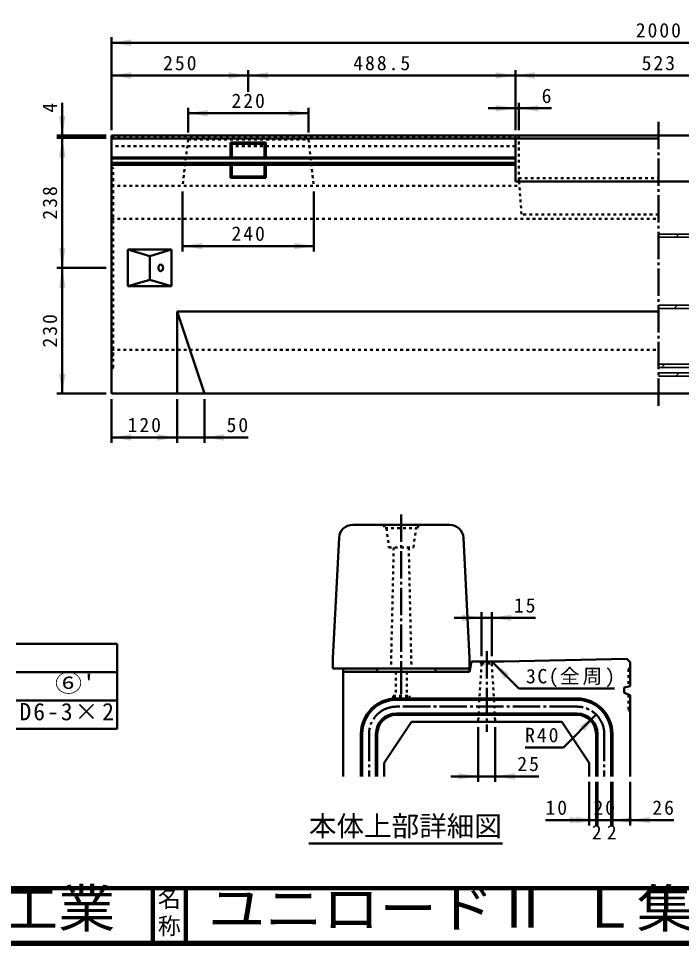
# Model space of a CAD drawing. Units: millimetres, scale not verified. Extents: x 100 to 4105, y 100 to 2870.
# Drawn here: x 1764 to 2976, y 100 to 1796 of the extents above; entities that cross this region are included whole.
import ezdxf
from ezdxf.enums import TextEntityAlignment as Align

# ---------------------------------------------------------------- set-up
doc = ezdxf.new("R2010")
doc.units = ezdxf.units.MM
doc.header["$LTSCALE"] = 5
doc.linetypes.add('USER1', pattern=[2.2, 1, -1.2])
doc.linetypes.add('USER3', pattern=[13.4, 10, -1.2, 1, -1.2])
doc.layers.add('V-nasSTD', color=7, linetype='Continuous', lineweight=50)
doc.styles.add('ＭＳ ゴシック', font='')
doc.styles.get('ＭＳ ゴシック').set_extended_font_data('MS Gothic')

msp = doc.modelspace()

# ---------------------------------------------------------------- hatches: boundary and pattern name
at = {"layer": 'V-nasSTD'}
for points in [[(1970.35, 1757.38), (1934.35, 1751.38), (1970.35, 1745.38)], [(1970.35, 1697.38), (1934.35, 1691.38), (1970.35, 1685.38)], [(2148.35, 1685.38), (2184.35, 1691.38), (2148.35, 1697.38)], [(2220.35, 1697.38), (2184.35, 1691.38), (2220.35, 1685.38)], [(2636.85, 1685.38), (2672.85, 1691.38), (2636.85, 1697.38)], [(2708.85, 1697.38), (2672.85, 1691.38), (2708.85, 1685.38)], [(2110.35, 1628.38), (2074.35, 1622.38), (2110.35, 1616.38)], [(2258.35, 1616.38), (2294.35, 1622.38), (2258.35, 1628.38)], [(2636.85, 1625.38), (2672.85, 1631.38), (2636.85, 1637.38)], [(2714.85, 1637.38), (2678.85, 1631.38), (2714.85, 1625.38)], [(1838.35, 1617.38), (1844.35, 1581.38), (1850.35, 1617.38)], [(1850.35, 1541.38), (1844.35, 1577.38), (1838.35, 1541.38)], [(1838.35, 1375.38), (1844.35, 1339.38), (1850.35, 1375.38)], [(2100.35, 1385.38), (2064.35, 1379.38), (2100.35, 1373.38)], [(2268.35, 1373.38), (2304.35, 1379.38), (2268.35, 1385.38)], [(1850.35, 1303.38), (1844.35, 1339.38), (1838.35, 1303.38)], [(1838.35, 1145.38), (1844.35, 1109.38), (1850.35, 1145.38)], [(1970.35, 1035.38), (1934.35, 1029.38), (1970.35, 1023.38)], [(2018.35, 1023.38), (2054.35, 1029.38), (2018.35, 1035.38)], [(2140.35, 1035.38), (2104.35, 1029.38), (2140.35, 1023.38)], [(2574.961, 693.376), (2610.961, 699.376), (2574.961, 705.376)], [(2665.711, 705.376), (2629.711, 699.376), (2665.711, 693.376)], [(2661.285, 596.288), (2631.586, 617.501), (2652.799, 587.803)], [(2420.336, 600.626), (2420.336, 606.876), (2357.836, 606.876), (2357.836, 600.626)], [(2589.086, 600.626), (2589.086, 606.876), (2526.586, 606.876), (2526.586, 600.626)], [(2799.478, 492.533), (2820.691, 522.231), (2790.993, 501.018)], [(2568.711, 403.376), (2604.711, 409.376), (2568.711, 415.376)], [(2671.961, 415.376), (2635.961, 409.376), (2671.961, 403.376)], [(2771.836, 323.376), (2807.836, 329.376), (2771.836, 335.376)], [(2784.336, 323.376), (2820.336, 329.376), (2784.336, 335.376)], [(2886.336, 335.376), (2850.336, 329.376), (2886.336, 323.376)], [(2918.836, 335.376), (2882.836, 329.376), (2918.836, 323.376)]]:
    msp.add_hatch(color=256, dxfattribs=at).paths.add_polyline_path(points)

# ---------------------------------------------------------------- linework, layer by layer
for p, q in [((1934.35, 1591.38), (1934.35, 1761.38)), ((1934.35, 1751.38), (3934.35, 1751.38)), ((2184.35, 1661.38), (2184.35, 1701.38)), ((2672.85, 1591.38), (2672.85, 1701.38)), ((1934.35, 1691.38), (2184.35, 1691.38)), ((2184.35, 1691.38), (2672.85, 1691.38)), ((2672.85, 1691.38), (3195.85, 1691.38)), ((1844.35, 1641.38), (1844.35, 1581.38)), ((2074.35, 1587.38), (2074.35, 1632.38)), ((2294.35, 1587.38), (2294.35, 1632.38)), ((2622.85, 1631.38), (2672.85, 1631.38)), ((2672.85, 1631.38), (2678.85, 1631.38)), ((2678.85, 1591.38), (2678.85, 1641.38)), ((2738.85, 1631.38), (2678.85, 1631.38)), ((2074.35, 1622.38), (2294.35, 1622.38)), ((1924.35, 1581.38), (1834.35, 1581.38)), ((1924.35, 1577.38), (1834.35, 1577.38)), ((1844.35, 1577.38), (1844.35, 1581.38)), ((1844.35, 1339.38), (1844.35, 1577.38)), ((1934.35, 1581.38), (1934.35, 1109.38)), ((1934.35, 1581.38), (3934.35, 1581.38)), ((2672.85, 1581.38), (2672.85, 1497.38)), ((2672.85, 1581.38), (3195.85, 1581.38)), ((1934.35, 1576.38), (2672.85, 1576.38)), ((2152.05, 1568.68), (2216.65, 1568.68)), ((2152.05, 1568.68), (2154.35, 1566.38)), ((2152.05, 1568.68), (2152.05, 1541.395)), ((2154.35, 1566.38), (2214.35, 1566.38)), ((2154.35, 1566.38), (2154.35, 1541.395)), ((2214.35, 1566.38), (2216.65, 1568.68)), ((2214.35, 1566.38), (2214.35, 1541.395)), ((2216.65, 1568.68), (2216.65, 1541.395)), ((2672.85, 1576.38), (2934.35, 1576.38)), ((1934.35, 1541.395), (2672.85, 1541.395)), ((1934.35, 1539.38), (2672.85, 1539.38)), ((1934.35, 1531.38), (2672.85, 1531.38)), ((1934.35, 1528.022), (2672.85, 1528.022)), ((2152.05, 1528.022), (2152.05, 1504.08)), ((2154.35, 1528.022), (2154.35, 1506.38)), ((2214.35, 1528.022), (2214.35, 1506.38)), ((2216.65, 1528.022), (2216.65, 1504.08)), ((2152.05, 1504.08), (2154.35, 1506.38)), ((2152.05, 1504.08), (2216.65, 1504.08)), ((2154.35, 1506.38), (2214.35, 1506.38)), ((2214.35, 1506.38), (2216.65, 1504.08)), ((2672.85, 1497.38), (3195.85, 1497.38)), ((2064.35, 1479.38), (2064.35, 1369.38)), ((2304.35, 1479.38), (2304.35, 1369.38)), ((2064.35, 1379.38), (2304.35, 1379.38)), ((1964.35, 1372.88), (1964.35, 1305.88)), ((1964.35, 1372.88), (2044.35, 1372.88)), ((1964.35, 1372.88), (2004.35, 1360.88)), ((2004.35, 1360.88), (2044.35, 1372.88)), ((2004.35, 1360.88), (2004.35, 1317.88)), ((2044.35, 1372.88), (2044.35, 1305.88)), ((1924.35, 1339.38), (1834.35, 1339.38)), ((1844.35, 1109.38), (1844.35, 1339.38)), ((1964.35, 1305.88), (2004.35, 1317.88)), ((1964.35, 1305.88), (2044.35, 1305.88)), ((2004.35, 1317.88), (2044.35, 1305.88)), ((2054.35, 1259.38), (2054.35, 1109.38)), ((2054.35, 1259.38), (2104.35, 1109.38)), ((2054.35, 1259.38), (2934.35, 1259.38)), ((1924.35, 1109.38), (1834.35, 1109.38)), ((1934.35, 1109.38), (3934.35, 1109.38)), ((1934.35, 1099.38), (1934.35, 1019.38)), ((2054.35, 1099.38), (2054.35, 1019.38)), ((2104.35, 1099.38), (2104.35, 1019.38)), ((1934.35, 1029.38), (2054.35, 1029.38)), ((2054.35, 1029.38), (2104.35, 1029.38)), ((2184.35, 1029.38), (2104.35, 1029.38)), ((2375.337, 869.376), (2552.835, 869.376)), ((2350.37, 845.657), (2339.086, 625.626)), ((2589.086, 625.626), (2577.802, 845.657)), ((2560.961, 699.376), (2610.961, 699.376)), ((2610.961, 629.376), (2610.961, 709.376)), ((2610.961, 699.376), (2629.711, 699.376)), ((2629.711, 629.376), (2629.711, 709.376)), ((2709.711, 699.376), (2629.711, 699.376)), ((1945, 652), (1760, 652)), ((1945, 600), (1945, 652)), ((2339.086, 625.626), (2339.086, 606.876)), ((2589.086, 625.626), (2589.086, 606.876)), ((2592.836, 619.376), (2589.086, 600.626)), ((2592.836, 619.376), (2651.586, 619.376)), ((2631.586, 617.501), (2679.297, 569.79)), ((2651.586, 619.376), (2876.586, 624.376)), ((2876.586, 624.376), (2882.836, 618.126)), ((2882.836, 574.395), (2882.836, 618.126)), ((1760, 600), (1945, 600)), ((1945, 548), (1945, 600)), ((2339.086, 606.876), (2589.086, 606.876)), ((2357.836, 606.876), (2357.836, 600.626)), ((2357.836, 600.626), (2589.086, 600.626)), ((2357.836, 600.626), (2357.836, 409.376)), ((2420.336, 606.876), (2420.336, 600.626)), ((2526.586, 606.876), (2526.586, 600.626)), ((2589.086, 606.876), (2589.086, 600.626)), ((2854.297, 569.79), (2679.297, 569.79)), ((2871.586, 571.876), (2882.836, 574.395)), ((2871.586, 561.876), (2871.586, 571.876)), ((2871.586, 561.876), (2882.836, 557.678)), ((1760, 548), (1945, 548)), ((1945, 496), (1945, 548)), ((2785.336, 551.876), (2455.336, 551.876)), ((2785.336, 549.376), (2455.336, 549.376)), ((2882.836, 557.678), (2882.836, 409.376)), ((2482.836, 509.376), (2432.836, 434.376)), ((2785.336, 524.376), (2455.336, 524.376)), ((2785.336, 521.876), (2455.336, 521.876)), ((2482.836, 509.376), (2757.836, 509.376)), ((2757.836, 509.376), (2807.836, 434.376)), ((2760.587, 462.127), (2820.691, 522.231)), ((1760, 496), (1945, 496)), ((2604.711, 499.376), (2604.711, 399.376)), ((2635.961, 499.376), (2635.961, 399.376)), ((2390.336, 486.876), (2390.336, 409.376)), ((2392.836, 486.876), (2392.836, 409.376)), ((2417.836, 486.876), (2417.836, 409.376)), ((2420.336, 486.876), (2420.336, 409.376)), ((2820.336, 409.376), (2820.336, 486.876)), ((2822.836, 486.876), (2822.836, 409.376)), ((2847.836, 486.876), (2847.836, 409.376)), ((2850.336, 409.376), (2850.336, 486.876)), ((2760.587, 462.127), (2690.587, 462.127)), ((2432.836, 434.376), (2432.836, 409.376)), ((2807.836, 434.376), (2807.836, 409.376)), ((2554.711, 409.376), (2604.711, 409.376)), ((2604.711, 409.376), (2635.961, 409.376)), ((2715.961, 409.376), (2635.961, 409.376)), ((2807.836, 399.376), (2807.836, 319.376)), ((2820.336, 399.376), (2820.336, 319.376)), ((2822.836, 399.376), (2822.836, 319.376)), ((2847.836, 399.376), (2847.836, 319.376)), ((2850.336, 399.376), (2850.336, 319.376)), ((2882.836, 399.376), (2882.836, 319.376)), ((2727.836, 329.376), (2807.836, 329.376)), ((2807.836, 329.376), (2820.336, 329.376)), ((2820.336, 329.376), (2822.836, 329.376)), ((2822.836, 329.376), (2847.836, 329.376)), ((2847.836, 329.376), (2850.336, 329.376)), ((2850.336, 329.376), (2882.836, 329.376)), ((2962.836, 329.376), (2882.836, 329.376)), ((2295.368, 286.542), (2649.377, 286.542))]:
    msp.add_line(p, q, dxfattribs=at)
at = {"layer": 'V-nasSTD', "linetype": 'USER3'}
for p, q in [((2934.35, 1606.38), (2934.35, 1084.38)), ((2464.086, 888.126), (2464.086, 588.126)), ((2620.336, 638.126), (2620.336, 490.626)), ((2464.086, 609.376), (2464.086, 553.126)), ((2785.336, 536.876), (2455.336, 536.876)), ((2405.336, 486.876), (2405.336, 409.376)), ((2835.336, 486.876), (2835.336, 409.376))]:
    msp.add_line(p, q, dxfattribs=at)
at = {"layer": 'V-nasSTD', "linetype": 'USER1'}
for p, q in [((1934.35, 1577.38), (2672.85, 1577.38)), ((2074.35, 1574.38), (2071.35, 1577.38)), ((2294.35, 1574.38), (2297.35, 1577.38)), ((2678.85, 1581.38), (2678.85, 1497.38)), ((2672.85, 1562.38), (1934.35, 1562.38)), ((2074.35, 1574.38), (2064.35, 1489.38)), ((2074.35, 1574.38), (2294.35, 1574.38)), ((2294.35, 1574.38), (2304.35, 1489.38)), ((1937.35, 1521.38), (1934.35, 1523.38)), ((1937.35, 1157.38), (1937.35, 1521.38)), ((1934.35, 1499.38), (1937.35, 1501.38)), ((2678.85, 1503.38), (2934.35, 1503.38)), ((2679.55, 1497.38), (2684.109, 1437.269)), ((1934.35, 1489.38), (2680.157, 1489.38)), ((1934.35, 1429.38), (2934.35, 1429.38)), ((2934.35, 1437.269), (2684.109, 1437.269)), ((1934.35, 1189.38), (2934.35, 1189.38)), ((1934.35, 1179.38), (1937.35, 1177.38)), ((1937.35, 1157.38), (1934.35, 1155.38)), ((2431.586, 869.376), (2434.711, 863.126)), ((2493.461, 863.126), (2496.586, 869.376)), ((2434.711, 863.126), (2493.461, 863.126)), ((2437.211, 863.126), (2441.586, 828.126)), ((2486.586, 828.126), (2490.961, 863.126)), ((2441.586, 828.126), (2486.586, 828.126)), ((2450.336, 828.126), (2445.336, 606.876)), ((2477.836, 828.126), (2482.836, 606.876)), ((2610.961, 615.626), (2604.711, 509.376)), ((2610.961, 615.626), (2607.211, 619.376)), ((2610.961, 615.626), (2629.711, 615.626)), ((2629.711, 615.626), (2633.461, 619.376)), ((2629.711, 615.626), (2635.961, 509.376)), ((2454.086, 600.626), (2454.086, 556.876)), ((2474.086, 600.626), (2474.086, 556.876)), ((2879.961, 605.626), (2882.836, 608.501)), ((2879.961, 605.626), (2879.961, 573.751)), ((2449.086, 556.876), (2479.086, 556.876)), ((2449.086, 556.876), (2449.086, 553.126)), ((2449.086, 553.126), (2479.086, 553.126)), ((2479.086, 556.876), (2479.086, 553.126)), ((2879.961, 558.751), (2879.961, 530.626)), ((2879.961, 530.626), (2882.836, 527.751))]:
    msp.add_line(p, q, dxfattribs=at)
at = {"layer": 'V-nasSTD', "lineweight": 35}
for p, q in [((2934.35, 1400.88), (3036.35, 1400.88)), ((2934.35, 1395.88), (3036.35, 1395.88)), ((2966.489, 1395.88), (2971.489, 1400.88)), ((2934.35, 1271.38), (3036.35, 1271.38)), ((2934.35, 1265.38), (3036.35, 1265.38)), ((2963.268, 1265.38), (2969.268, 1271.38)), ((2934.35, 1163.38), (3036.35, 1163.38)), ((3036.35, 1157.38), (2934.35, 1157.38)), ((2940.121, 1157.38), (2946.121, 1163.38)), ((2934.35, 1147.38), (3036.35, 1147.38)), ((2934.35, 1141.38), (3036.35, 1141.38)), ((2966.048, 1141.38), (2972.048, 1147.38))]:
    msp.add_line(p, q, dxfattribs=at)
at = {"layer": 'V-nasSTD', "lineweight": 100}
for p, q in [((105, 205), (4100, 205)), ((2010, 205), (2010, 105)), ((2070, 205), (2070, 105)), ((105, 105), (4100, 105))]:
    msp.add_line(p, q, dxfattribs=at)
at = {"layer": 'V-nasSTD', "lineweight": 13}
msp.add_lwpolyline([(100, 100), (100, 2870), (4105, 2870), (4105, 100)], close=True, dxfattribs=at)
at = {"layer": 'V-nasSTD'}
for centre, radius, start, end in [((2375.337, 844.376), 25, 90, 177.06433), ((2552.835, 844.376), 25, 2.93567, 90), ((2455.336, 486.876), 65, 90, 180), ((2455.336, 486.876), 62.5, 90, 180), ((2785.336, 486.876), 65, 0, 90), ((2785.336, 486.876), 62.5, 0, 90), ((2455.336, 486.876), 37.5, 90, 180), ((2455.336, 486.876), 35, 90, 180), ((2785.336, 486.876), 37.5, 0, 90), ((2785.336, 486.876), 35, 0, 90)]:
    msp.add_arc(centre, radius, start, end, dxfattribs=at)
at = {"layer": 'V-nasSTD', "linetype": 'USER3'}
for centre, start, end in [((2455.336, 486.876), 90, 180), ((2785.336, 486.876), 0, 90)]:
    msp.add_arc(centre, 50, start, end, dxfattribs=at)
at = {"layer": 'V-nasSTD'}
msp.add_ellipse((2024.35, 1339.38), major_axis=(0, 6), ratio=0.707107, dxfattribs=at)

# ---------------------------------------------------------------- texts
at = {"layer": 'V-nasSTD', "style": 'ＭＳ ゴシック'}
for s, height, p in [('6', 26.39, (2720.85, 1667.38)), ('本体上部詳細図', 36.95, (2295.368, 336.942)), ('2', 26.39, (2812.586, 320.376)), ('2', 26.39, (2840.086, 320.376)), ('名', 30.79, (2018.982, 200.999)), ('称', 30.79, (2018.976, 151.01))]:
    msp.add_text(s, height=height, dxfattribs=at).set_placement(p, align=Align.TOP_LEFT)
msp.add_text('4', height=26.39, rotation=90, dxfattribs=at).set_placement((1808.35, 1623.38), align=Align.TOP_LEFT)
for s, height, width, p in [("⑥'", 31.67, 1.15, (1830.9, 595.6)), ('株式会社船生コンクリート工業', 69.65, 1.1, (478.279, 202.55)), ('ユニロードⅡ Ｌ集水', 69.65, 1.1, (2111, 202.47))]:
    msp.add_text(s, height=height, dxfattribs=dict(at, width=width)).set_placement(p, align=Align.TOP_LEFT)
at = {"layer": 'V-nasSTD', "attachment_point": 1, "style": 'ＭＳ ゴシック'}
for s, insert, char_height in [('\\T1.2;2000', (2892.95, 1787.38), 26.39), ('\\T1.2;250', (2028.75, 1727.38), 26.39), ('\\T1.2;488.5', (2376.4, 1727.38), 26.39), ('\\T1.2;523', (2903.75, 1727.38), 26.39), ('\\T1.2;220', (2153.75, 1658.38), 26.39), ('\\T1.2;240', (2153.75, 1415.38), 26.39), ('\\T1.2;120', (1963.75, 1065.38), 26.39), ('\\T1.2;50', (2144.75, 1065.377), 26.39), ('\\T1.2;15', (2670.111, 735.376), 26.39), ('\\T1.15;3C(全周)', (2692.297, 605.79), 26.39), ('\\T1.17;D6-3×2', (1766.1, 543.6), 31.67), ('\\T1.2;R40', (2690.587, 498.127), 26.39), ('\\T1.2;25', (2676.361, 445.376), 26.39), ('\\T1.2;10', (2727.836, 365.376), 26.39), ('\\T1.2;20', (2815.536, 365.376), 26.39), ('\\T1.2;26', (2923.236, 365.376), 26.39)]:
    msp.add_mtext(s, dxfattribs=dict(at, insert=insert, char_height=char_height))
at = {"layer": 'V-nasSTD', "char_height": 26.39, "attachment_point": 1, "rotation": 90, "style": 'ＭＳ ゴシック'}
for s, insert in [('\\T1.2;238', (1808.35, 1427.78)), ('\\T1.2;230', (1808.35, 1193.78))]:
    msp.add_mtext(s, dxfattribs=dict(at, insert=insert))

doc.saveas('drawing.dxf')
